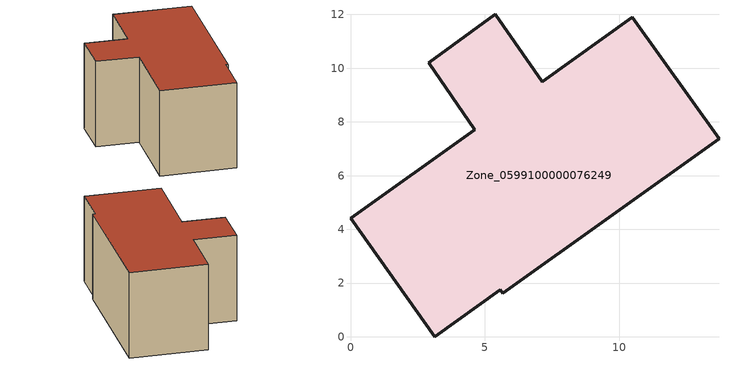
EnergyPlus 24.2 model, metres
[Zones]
Zone_0599100000076249
 floor ground (C_G): 3.14,0 0,4.41 4.63,7.71 2.91,10.2 5.39,12.01 7.14,9.5 10.49,11.9 13.72,7.38 5.67,1.62 5.58,1.74 z0
 wall outside (C_F): 2.91,10.2 4.63,7.71 0,4.41 3.14,0 5.58,1.74 5.67,1.62 13.72,7.38 10.49,11.9 7.14,9.5 5.39,12.01 2.91,10.2 z0:6.38
 roof outside (C_R): 5.58,1.74 5.67,1.62 13.72,7.38 10.49,11.9 7.14,9.5 5.39,12.01 2.91,10.2 4.63,7.71 0,4.41 3.14,0 z6.38
[BUILDING]
Pand.0599100000076249: North Axis=0; Terrain=City; Loads Convergence Tolerance Value=0.04; Temperature Convergence Tolerance Value=0.4; Solar Distribution=FullExterior; Maximum Number of Warmup Days=25; Minimum Number of Warmup Days=1
[Site:Location]
Rotterdam.The.Hague.AP_ZH_NLD Design_Conditions: Latitude=51.96; Longitude=4.45; Time Zone=1; Elevation=-4.5
[SITE:GROUNDTEMPERATURE:BUILDINGSURFACE]
18, 18, 18, 18, 18, 18, 18, 18, 18, 18, 18, 18
[MATERIAL] Thermal Absorptance=0.9; Solar Absorptance=0.7; Visible Absorptance=0.7
Name | Roughness | Thickness | Conductivity | Density | Specific Heat
G.TC.1975-1991 | MediumSmooth | 0.15 | 0.288461 | 540 | 1210
F.TC.1975-1991 | Rough | 0.3 | 0.230769 | 1920 | 840
R.TC.1975-1991 | MediumRough | 0.2 | 0.153846 | 1500 | 1000
[CONSTRUCTION]
C_G: G.TC.1975-1991
C_F: F.TC.1975-1991
C_R: R.TC.1975-1991
[ZONE]
Zone_0599100000076249: Type=1; Multiplier=1; Ceiling Height=Autocalculate; Volume=Autocalculate; Floor Area=autocalculate; Part of Total Floor Area=Yes
[ZONEINFILTRATION:DESIGNFLOWRATE]
Infil_Zone_0599100000076249: Zone or ZoneList or Space or SpaceList=Zone_0599100000076249; Schedule=AlwaysOn; Design Flow Rate Calculation Method=Flow/Area; Flow Rate per Floor Area=0.003; Constant Term Coefficient=1; Temperature Term Coefficient=0; Velocity Term Coefficient=0; Velocity Squared Term Coefficient=0
[HVACTEMPLATE:ZONE:IDEALLOADSAIRSYSTEM]
Zone_0599100000076249: Maximum Heating Supply Air Temperature=50; Minimum Cooling Supply Air Temperature=13; Maximum Heating Supply Air Humidity Ratio=0.0156; Minimum Cooling Supply Air Humidity Ratio=0.0077; Heating Limit=NoLimit; Cooling Limit=NoLimit; Dehumidification Control Type=ConstantSensibleHeatRatio; Cooling Sensible Heat Ratio=0.7; Dehumidification Setpoint=60; Humidification Control Type=None; Humidification Setpoint=30; Outdoor Air Method=None; Outdoor Air Flow Rate per Person=0.00944; Outdoor Air Flow Rate per Zone Floor Area=0; Outdoor Air Flow Rate per Zone=0; Demand Controlled Ventilation Type=None; Outdoor Air Economizer Type=NoEconomizer; Heat Recovery Type=None; Sensible Heat Recovery Effectiveness=0.7; Latent Heat Recovery Effectiveness=0.65
[ZONECONTROL:THERMOSTAT]
ThermostatControl_Zone_0599100000076249: Zone or ZoneList=Zone_0599100000076249; Control Type Schedule=DualSetpointControlType; Control 1=Thermostat_Zone_0599100000076249; Temperature Difference Between Cutout And Setpoint=0
[THERMOSTATSETPOINT:DUALSETPOINT]
Thermostat_Zone_0599100000076249: Heating Setpoint Temperature Schedule=HeatingSetpoint_Zone_0599100000076249; Cooling Setpoint Temperature Schedule=CoolingSetpoint_Zone_0599100000076249
[SCHEDULE:COMPACT]
HeatingSetpoint_Zone_0599100000076249: Through: 12/31, For: AllDays, Until: 24:00, 21
CoolingSetpoint_Zone_0599100000076249: Through: 12/31, For: AllDays, Until: 24:00, 24
DualSetpointControlType: Through: 12/31, For: AllDays, Until: 24:00, 4
AlwaysOn: Through: 12/31, For: AllDays, Until: 24:00, 1
